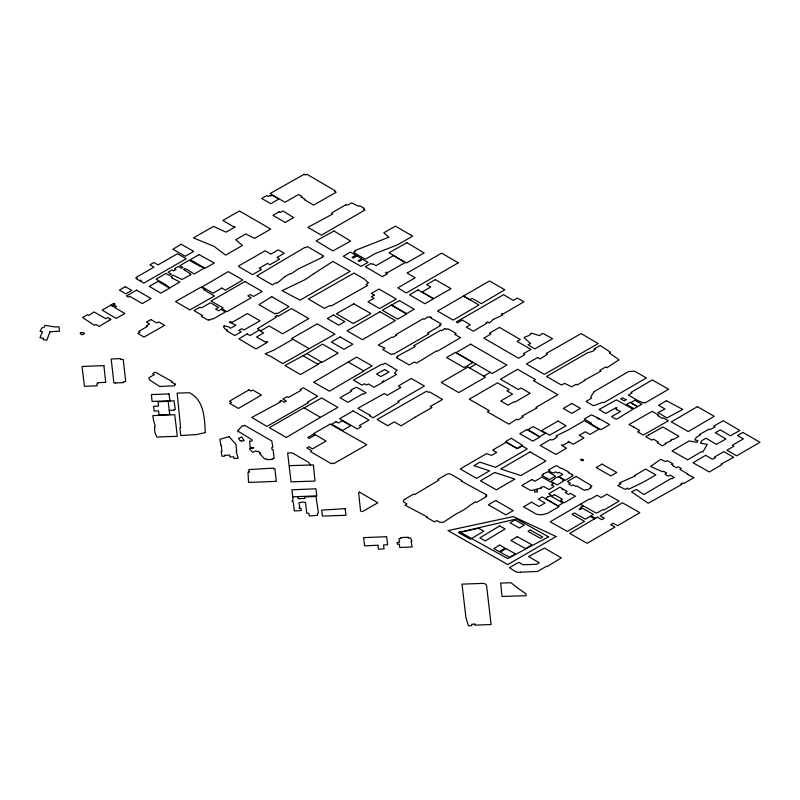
<?xml version="1.0" encoding="UTF-8"?>
<svg xmlns="http://www.w3.org/2000/svg" width="800" height="800" viewBox="0 0 800 800"><rect width="100%" height="100%" fill="white"/><g stroke="black" fill="none" stroke-linecap="round" stroke-linejoin="round"><path stroke-width="1.2" d="M583.17 505.77L580.76 507.2L581.68 507.72L579.07 509.26L579.89 509.72L582.41 508.23L593.3 514.37L590.9 515.79L595.39 518.32L594.55 518.81L590.15 516.33L585.38 519.15L574.37 512.95L572.07 514.31L584.49 521.31L567.32 531.46L550.21 521.81L589.45 498.95L590.12 499.33L597.02 495.25L601.17 497.59L606.88 494.21L619.06 501.08L603.77 510.12L602.81 509.58L597.15 512.93L595.89 512.94L580.48 504.26M363.61 370.86L372.09 365.91L356.67 357.11L313.67 382.2L329.36 391.17L363.9 371.02L348.2 362.05M469.44 367.9L476.01 364.11M483.79 376.18L490.35 372.39M292.88 339.23L273.65 350.27L265.08 353.78L271.81 356.98L282.71 363.66L334.95 334.13L317.21 323.84L291.65 338.52L308.98 348.58M303.18 355.75L318.1 364.4L300.49 374.52L285 365.53L306.89 353.62L321.99 362.38L338.1 353.13L322.57 344.13L306.89 353.62M317.72 364.18L321.42 362.05M320.43 417.32L286.31 437.47L269.37 427.66L303.91 407.78L320.43 417.32L337.82 407.41L321.61 397.95L304.17 407.91M168.2 401.36L174.04 400.71L175.27 409.5L174.16 409.55L174.25 410.17L169.24 410.42L168.2 401.36L158.04 401.72L158.53 406.09L153.57 406.28L154.12 411.05L158.56 410.88L159.01 414.92L169.71 414.5L169.24 410.42M297.84 496.63L316.77 495.85L315.93 488.8L291.9 489.79L292.96 498.85L292.86 500.59L291.92 501.22L292.92 501.73L293.53 503.53L294.31 510.91L301.25 510.59L300.99 508.39L299.29 508.45L299.15 507.32L299.79 507.3L298.94 502.71L302.61 502.01L305.49 502.48L306.78 513.33L308.91 513.24L309.23 515.94L317.69 515.32L317.47 513.51L318.4 512.6L316.01 496.48L304.72 496.91L304.9 498.45L298.08 498.72L297.84 496.63L292.72 496.83M289.4 465.69L313.39 464.89L315 481.07L291.02 481.86L287.63 452.91L292.4 452.94L308.66 462.4L310.61 464.98M463.48 296.03L470 299.69L472.17 298.43L481.39 303.64L504.83 289.75L489.47 280.97L437.51 311.04L453.17 320.08L478.94 304.99L463.4 296.06M520.51 572.19L537.51 571.44L546.57 566.27L547.12 566.58L561.33 557.9L544.49 548.08L528.57 556.54L539.27 562.78L536.63 564.29L522.95 564.77L518.79 562.34L509.45 567.67L515.24 571.51L517.48 572.32L520.51 572.19M154.79 426.74L154.63 428.22A44.19 25.52 0 0 0 155.54 434.14L156.89 437.02L177.31 436.3L174.75 414.73L152.86 415.6L153.09 417.56A83.59 48.26 0 0 0 154.03 422.2L155.08 425.25L154.79 426.74M239.05 265.77L238.91 266.74L252.54 274.64L261.48 269.5L259.23 268.19L267.56 263.4L269.86 264.73L279.65 259.1L276.91 257.51L284.24 253.3L278.28 249.84L270.87 254.11L265.13 250.77L239.05 265.77M224.05 325.95L223.68 327.13L224.98 328.95L227.39 330L226.44 330.61L234.72 335.56L241.26 331.85L238.84 330.41L241.69 328.69L244.02 329.94L260.02 320.81L247.45 313.55L232 322.46L230.47 321.58L229.3 322.2L235.96 325.19L230.65 328.23L228.48 326.74L224.05 325.95M50.01 331.72L46.81 340.2L43.08 339.65L43.66 338.24L40 337.82L42.41 331.71L40.11 331.48L41.66 328.14L44.24 327.19L45.04 325.37L55.09 326.99L58.99 326.78L59.52 331.22L50.01 331.72M175.2 384.14L174.55 385.76L159.68 386.51L149.29 379.73L148.99 377.71L154.3 374.65L152.65 373.7L155.3 372.17L172.08 381.53L171.4 381.93L175.2 384.14M185.23 270.47L190.93 274.13L190.16 274.57L190.66 274.86L181.97 279.47L173.13 275.18L170.89 276.48L172.66 277.49L171.86 277.96L179.9 282.02L169.57 287.92L165.95 284.78L156.1 279.16L165.9 273.45L169.28 275.38L171.38 274.15L168.04 272.25L171.98 269.94L173.56 270.84L175.92 269.46L174.53 268.66L178.28 266.47L181.49 268.31L182.98 267.44L179.87 265.66L189.22 260.2L199.49 266.05L204.4 268L194.26 274.04L186.94 269.37L184.76 268.65L183.41 269.43L185.23 270.47M238.29 430.18L237.69 431.64L239.01 431.77L251.97 439.74L252.14 441.06L249.6 441.09L250.22 447.81L253.79 447.78L249.4 448.75L252.64 452.34L255.93 450.93L256.77 451.61L258.74 451.26L259.09 452.31L260.75 453.2L259.76 453.6L264.54 458.87L266.76 458.93L266.81 459.61L272.36 459.46L272.35 458.49L274.14 458.55L273.11 449.56L272.01 449.57L271.82 447.29L272.85 447.25L271.8 440.98L244.57 425.29L243.77 426.04L242.35 425.69L238.29 430.18M697.38 441.52L696.85 442.41L689.14 440.91L672.06 450.99L687.69 459.82L701.32 451.78L702.8 452.06L707.28 444.45L700.34 443.09L701.96 440.52L706.01 438.23L716.42 444.37L725.96 438.97L715.34 432.71L720.33 429.88L730.39 435.81L739.84 430.47L723.3 420.73L713.86 426.07L715.12 426.81L710.09 429.66L709.11 429.09L699.43 434.57L700.26 435.06L696.37 437.26L694.73 439.97L697.92 440.59L697.38 441.52M594.12 391.62L590.62 397.13L591.6 398.21L586.03 401.46L593.5 405.73L603.05 402.18L603.89 402.68L646.39 377.93L634.56 371.16L628.65 371.51L594.12 391.62M396.93 370.16L394.53 373.19L396.59 374.42L384.25 381.32L383.44 380.84L382.18 381.55L383.17 382.14L373.99 387.27L368.4 383.94L366.5 385L364.43 383.77L361.95 385.16L353.44 380.09L381.88 364.18L382.63 364.63L385.23 363.18L396.93 370.16M531.07 333.65L529.36 335.42L524.23 337.31L524.33 338.02L530.66 343.53L527.91 344.7L534.82 348.92L552.5 338.72L543.78 333.86L542.06 333.53L539.58 335.63L531.54 333.2L531.07 333.65M81.02 332.52L80.12 333.34L81.88 334.79L84.41 333.78L84.05 332.84L81.02 332.52M493.25 319.49L489.36 322.99L487.56 321.83L486.12 322.78L486.83 323.18L473.37 331.18L466.28 327.16L470.22 324.8L462.34 320.03L457.57 322.81L456.28 322.01L503.61 294.67L513.28 300.44L517.35 298.08L524.01 301.77L503.41 313.8L502.48 313.37L501.24 314.04L502.81 314.91L493.25 319.49M368.19 282.76L366.1 284.58L367.58 285.49L331.14 306.04L330.24 305.46L324.36 308.36L308.43 299.03L354.03 273.06L364.71 279.31L368.19 282.76M284.91 276.61L277.18 283.13L276.29 282.62L272.35 284.88L256.81 275.86L304.88 247.39L305.51 247.76L307.49 246.62L323.61 255.98L322.15 256.68L322.92 257.08L298.03 269.08L290.81 274.06L290.09 273.64L284.91 276.61M665.9 473.36L664.95 474.15L667.01 475.5L668.39 476.14L670.21 475.09L674.22 477.41L671.86 478.77L671.25 478.41L643.85 494.55L636.43 489.48L631.56 491.86L648.27 503.26L681.73 484.48L680.82 483.96L682.71 482.88L683.77 483.49L694.03 477.59L687.39 474.41L687.96 474.08L679.88 469.39L681.33 468.56L678.08 466.68L676.6 467.82L672.56 465.6L673.2 465.23L671.45 464.4L672.7 463.68L667.4 460.6L665.61 461.63L660.72 459.31L650.53 466.46L662.55 471.75L663.62 471.27L666.49 472.94L665.9 473.36M404.65 499.39L403.93 499.92A3.85 2.22 0 0 0 404.38 502.45L407.04 503.95L405.02 505.14L427.07 516.84L426.36 517.25L434.61 521.89L436.86 520.55L440.08 522.37L443.45 522.22L456.93 513.44A60.83 35.12 0 0 0 469.88 505.41L475.53 501.77L476.64 502.39L486.29 496.69L485.77 496.4L486.91 495.73L485.85 495.14L486.44 494.79L461.14 481L461.93 480.54L450.43 474.06L448.79 473.76L446.95 474.12L437.78 479.55L438.85 480.16L414.65 494.62L413.66 494.05L404.65 499.39M594.99 349.47L592.89 351.22L587.3 352.92L546.57 376.47L561.38 385L564.72 383.37L571.58 386.83L576.04 384.25L577.19 384.92L584.8 380.51L584.29 380.22L601.01 371.14L599.77 370.43L605.85 366.91L606.91 367.73L619.07 359.83L609.26 352.94L610.5 352.23L600.11 345.51L594.13 348.97L594.99 349.47M314.03 273.57L305.11 279.63L282.04 290.7L300.09 300.14L350.1 271.36L332.93 261.41L314.03 273.57M414.86 417.35L401.08 425.85L394.33 421.9L387.71 425.68L377.11 419.5L426.51 391.24L428.46 392.38L429.41 391.84L442.53 399.48L430.19 406.54L431.96 407.57L414.86 417.35M554.48 494.63L552.35 495.93L548.66 493.77L559.97 487.19L562.91 488.92L562.12 489.39L562.78 489.81L563.58 489.34L567.12 491.46L565.3 492.52L568.65 494.45L570.5 493.39L575.41 496.22L564.32 502.76L560.45 500.46L562.43 499.31L554.48 494.63M204.67 289.19L203.78 289.73L214.48 295.99L189.85 309.93L175.55 301.52L201.13 287.11L204.67 289.19M109.77 320.04L99.17 326.42L95.87 324.47L94.39 325.3L82.56 317.52L87.49 314.73L88.7 315.45L94.09 311.93L105.69 318.69L107.81 317.49L110.98 319.36L109.77 320.04M626.08 399.7L624.17 400.86L620.7 398.93L622.62 397.78L626.08 399.7M460.14 531.54L458.43 532.57L470.45 539.22L483.82 531.17L478.6 528.29L461.14 532.09L460.14 531.54M499.64 525.94L479.79 537.89L485.29 540.93L505.13 528.98L499.64 525.94M514.9 519.92L510.05 522.84L519.43 528.04L524.28 525.12L514.9 519.92M499.61 545.1L493.79 548.61L499.26 551.65L505.09 548.14L499.61 545.1M517.26 536.65L510.88 540.49L525.51 548.59L531.89 544.75L517.26 536.65M530.25 530.05L528.01 531.4L540.44 538.29L542.69 536.94L530.25 530.05M506 548.63L500.16 552.14L509.56 557.35L515.39 553.84L506 548.63M531.8 479.57L521.83 485.53L530.99 490.64L534.61 489.7L534.56 492.1L537.57 491.89L537.23 490.12L536 490.17L535.84 489.32L541.44 488.14L540.83 487.32L543.87 486.6L549.08 489.51L554.07 486.53L551.33 485L553.67 483.61L541.93 477.06L534.85 481.28L531.8 479.57M558.94 472.36L557.73 473.08L555.55 471.87L553.73 472.95L551.77 472.6L549.05 471.08L549.79 470.64L548.52 469.93L555.99 465.79L557.63 466.13L560.9 468.48L561.53 468.11L568.92 472.24L568.27 472.63L572.41 474.58L571.82 474.93L573.1 475.65L565.27 480.31L558.9 476.74L562.71 474.47L558.94 472.36M553.73 479.6L550.75 481.37L557.12 484.93L563.2 481.3L562.58 480.96L564.14 480.03L558.34 476.79L554.84 478.16L553.73 479.6M247.13 333.91L238.87 338.82L256.06 349L267.77 342.04L266.72 341.45L265.59 342.11L256.56 337.05L263.62 332.85L258.99 330.25L250.07 335.56L247.13 333.91M547.17 478.3L541.77 475.51L543.43 474.54L542.76 474.16L548.08 471.73L555.45 476.11L549.49 479.62L547.17 478.3M562.03 445L561.48 445.32L566.54 448.19L555.91 454.43L540.13 445.47L550.52 439.37L551.72 440.05L554.3 439.07L557.26 436.8L555.91 436.03L568.56 429.83L584.36 420.63L598.9 429.19L589.96 434.44L585.28 431.78L579.25 435.32L583.94 437.98L573.27 444.24L568.22 441.37L568.67 441.97L562.77 445.42L562.03 445M705.6 455.34L693.02 462.77L709.35 471.99L721.92 464.56L721.1 464.1L733.72 457.29L723.72 451.64L714.49 457.09L715.38 457.6L712.55 459.26L705.6 455.34M356.87 255.91L353.27 258.03L352.08 257.36L355.8 255.18L350.39 252.11L343.29 256.28L361.08 266.38L367.98 262.33L362.77 259.38L359.22 261.45L358.16 260.85L361.81 258.71L356.87 255.91M431.53 317.49L430.76 317.94L441.37 323.99L439.52 325.07L440.44 325.6L427.6 333.12L428.88 333.85L393.47 354.23L392.64 353.75L391.35 354.51L382.67 349.56L384.96 348.22L378.26 345.07L391.96 337.05L392.75 337.5L396.7 335.19L395.83 334.7L423.16 318.7L424.18 319.28L428.22 316.91L429 317.36L430.14 316.69L431.53 317.49M571.81 403.46L563.24 408.5L571.83 413.37L580.4 408.34L571.81 403.46M528.9 430.09L539.65 436.71L545.33 433.34L533.17 426.62L528.04 429.6L528.9 430.09M644.06 402.42L643.37 402.83L638.93 401.14L628.42 395.15L632.02 393.04L630.94 392.44L652.31 379.94L668.58 389.22L645.05 402.99L644.06 402.42M181.23 244.29L172.86 249.21L185.31 256.28L193.69 251.37L181.23 244.29M269.77 195.53L268.21 196.44L266.7 195.58L261.71 198.49L270.87 203.72L278.77 199.1L272.03 195.25L270.67 196.05L269.77 195.53M445.18 328.57L441.71 330.6L440.92 330.14L413.79 345.69L415.25 346.52L397.04 356.43L397.78 356.85L396.4 357.65L409.25 364.97L414.37 361.97L416.49 363.17L436.58 350.86L437.31 351.28L460.52 337.69L454.7 334.37L456.19 333.49L447.82 328.73L446.65 329.41L445.18 328.57M336.11 421.64L331.72 424.22L342.62 430.41L350.74 425.65L342.2 420.79L338.46 422.98L336.11 421.64M697.35 406.67L671.34 421.9L688.25 431.53L714.27 416.3L697.35 406.67M597.4 517.16L569.7 533.4L587.17 543.33L614.91 527.07L610.73 524.69L613.2 523.24L617.56 525.72L639.83 512.67L622.42 502.77L600.11 515.85L604.29 518.22L601.82 519.67L597.4 517.16M125.31 286.7L119.39 290.15L125.85 293.84L131.77 290.39L125.31 286.7M221.79 288.07L213.08 293.15L202.1 286.88L228.27 271.63L242.84 279.96L225.38 290.13L221.79 288.07M370.06 415.31L369.42 415.68L373.09 417.78L399.09 402.07L397.91 401.39L424.42 386.02L411.28 378.47L398.37 385.96L400.9 387.41L387.3 395.3L384.25 393.54L357.88 408.31L370.06 415.31M522.05 445.91L517.25 448.72L506.05 442.3L492.61 450.12L496.66 452.44L491.58 455.39L486.51 453.65L460.2 468.96L476.61 478.36L489.59 470.81L473.88 465.68L479.92 462.17L495.61 467.31L527.27 448.9L522.05 445.91M599.31 418.71L598.64 419.11L597.18 418.27L597.85 417.88L591.47 414.86L584.24 419.04L591.53 423.24L590.6 423.78L600.89 429.7L609.62 424.64L599.31 418.71M602.02 464.1L596.15 467.54L610.88 475.93L616.76 472.49L602.02 464.1M627.31 488.21L625.28 489.39L617.81 485.69L621.02 483.82L619.32 483.03L635.11 475.99L634.47 475.62L645.69 469.08L655.89 474.91L644.53 481.53L628.55 489.33L627.31 488.21M276.82 315.6L275.06 316.63L276.18 317.27L257.38 328.74L260.86 330.75L269.08 325.98L282.65 333.77L308.81 318.57L291.43 308.6L278.1 316.34L276.82 315.6M248.95 389.88L229.5 401.18L231.58 402.37L229.72 403.44L238.42 408.44L261.48 395.04L252.8 390.06L251.05 391.08L248.95 389.88M494.73 472.49L480.48 480.78L496.33 489.86L514.88 479.08L494.73 472.49M530.07 451.94L500.74 469L520.88 475.59L545.92 461.03L530.07 451.94M630.06 402.35L626.53 404.4L634.01 408.7L637.54 406.65L630.06 402.35M576.14 476.42L567.42 481.49L570.25 483.12L568.71 484.01L571.67 485.71L573.15 484.85L575.92 486.44L576.73 485.96L584.51 490.42L586.27 489.4L587.3 489.99L591.2 487.73L590.09 487.09L591.96 486L576.14 476.42M556.08 536.52L507.74 564.59L447.98 530.58L513.33 516.57L556.08 536.52M374.26 295.12L371.4 296.77L374.04 298.29L367.96 301.81L379.68 308.57L396.24 299L378.99 289.05L371.37 293.45L374.26 295.12M458.27 262.81L406.36 292.95L397.75 287.89L415.19 277.81L407.09 273.05L441.64 253.14L458.27 262.81M379.97 311.76L347.05 330.82L362.43 339.68L395.35 320.61L379.97 311.76M517.61 369.32L500.49 379.24L518.34 389.5L520.94 388L530.11 393.28L514.77 402.16L514.05 401.75L508.11 405.19L500.73 400.94L512.53 394.11L506.94 390.89L509.24 389.56L497.55 382.83L469.29 399.2L489.24 410.67L487.34 411.77L508.87 424.16L516.85 419.11L518.15 419.86L523.3 416.87L522.01 416.13L536.91 407.91L535.98 407.37L557.87 394.69L533.54 380.7L535.46 379.59L517.61 369.32M526.87 429.6L519.81 433.69L532.79 441.14L539.84 437.05L526.87 429.6M495.71 500.51L488.33 504.78L505.86 514.88L513.24 510.61L495.71 500.51M136.91 278.05L135.99 278.59L139.58 280.67L140.52 280.13L141.21 280.53L140.33 281.03L143.87 283.09L186.26 258.75L177.54 253.7L158.06 264.89L153.95 262.5L149.96 264.79L154 267.14L135.96 277.5L136.91 278.05M234.32 226.53L233.77 226.85L222.85 220.46L239.42 210.95L270.76 229.1L254.57 238.39L245.83 233.95L235.74 239.72L242.4 245.47L225.65 255.14L214.06 246.39L193.44 237.91L213.54 226.4L226 232.16L235.14 227L234.32 226.53M136.55 290.14L126.5 295.94L128.43 297.06L129.74 296.31L142.34 303.57L151.08 298.52L136.55 290.14M345.68 204.84L332.41 212.5L331.59 213.4L332.69 214.03L307.89 227.37L321.39 235.17L365.01 209.99L363.24 208.97L364.29 208.36L359.75 205.74L358.67 206.36L351.63 202.88L347.9 205.03L345.68 204.84M208.71 319.71L207.99 320.13L201.34 316.26L202.53 315.58L193.98 310.61L200.04 307.13L201.41 307.93L210.43 302.75L218.52 307.46L215.61 309.12L218.49 310.8L221.02 309.34L225.48 311.93L213.05 319.05L212.24 318.59L209.49 320.16L208.71 319.71M271.76 296.7L258.98 304.64L275.07 313.94L276.54 313.1L277.48 313.64L288.96 306.63L271.76 296.7M409.9 234.54L395.45 226.15L383.79 232.83L388.94 237.19L354.85 250.6L355.57 251.21L353.54 252.38L365.33 259.23L375.09 253.63L397.8 244.69L412.67 236.16L409.9 234.54M373.35 264.13L372.71 264.5L370.98 263.5L365.35 266.72L382.43 276.68L387.38 273.85L385.61 272.81L386.66 272.21L387.44 272.67L405.15 262.53L393.38 255.67L375.95 265.65L373.35 264.13M455.42 352.43L446.6 357.53L464.07 367.61L472.89 362.52L455.42 352.43M470.64 344.17L456.05 352.59L492.26 373.5L506.85 365.07L470.64 344.17M467.96 367.04L441.22 382.48L458.74 392.6L485.49 377.16L467.96 367.04M511.34 438.3L505.58 441.62L517.3 448.37L522.53 445.35L511.34 438.3M600.46 410.3L605.83 413.42L616.5 407.48L616.98 407.75L615.6 408.54L616.8 409.24L616.23 409.56L620.64 411.45L611.62 416.63L615.63 418.96L617.04 419.01L633.03 409.17L616.41 399.88L599.07 409.49L600.46 410.3M666.45 400.73L658.56 405.28L664.97 408.98L657.88 412.63L667.02 417.91L682.75 409.44L666.45 400.73M633.64 426.98L629.02 424.52L652.15 411.33L658.37 414.96L657.41 415.51L662.42 418.44L663.38 417.89L668.34 420.8L643.22 435.12L637.56 431.81L639.76 430.56L633.64 426.98M531.52 502.19L523.55 506.8L536.15 514.08L538.64 514.63L541.81 514.77L547.3 513.46L559.11 506.64L542.19 496.87L538.28 499.12L545.03 503.02L538.99 506.51L531.52 502.19M548.08 496.67L545.58 498.63L558.08 505.84L562.93 503.05L550.45 495.83L548.08 496.67M742.89 432.43L737.52 435.53L743.34 438.89L732.31 445.26L733.93 446.2L726.95 450.23L736.61 455.81L760 442.31L742.89 432.43M244.97 281.51L211.07 301L223 307.92L221.73 308.65L227 311.7L251.2 297.78L247.88 295.86L250.19 294.54L253.5 296.46L262.16 291.48L244.97 281.51M435.35 279.61L426.63 284.62L430.76 287.02L422.18 291.95L433.67 298.62L450.97 288.67L435.35 279.61M391.22 305.16L382.32 310.26L397.65 319.16L406.54 314.05L391.22 305.16M418.01 289.9L409.5 294.8L424.92 303.73L433.43 298.83L418.01 289.9M340.19 336.94L331.38 342L343.99 349.32L352.8 344.25L340.19 336.94M499.47 327.41L489.38 333.21L490.89 334.08L483.83 338.14L518.53 358.25L524.9 354.59L523.37 353.71L530.89 349.38L517.04 341.35L520.3 339.48L499.47 327.41M558.03 421.07L541.59 430.51L549.66 435.19L566.1 425.75L558.03 421.07M304.13 174.31L270.08 193.53L284.99 202.26L298.65 194.47L302.04 196.45L301.08 197L304.96 199.27L304.31 199.64L313.63 205.09L336.16 192.27L334.48 191.28L335.26 190.84L306.89 174.24L305.42 175.07L304.13 174.31M279.21 211.76L272.99 215.32L285.21 222.44L293.64 217.61L283.06 210.98L280.45 212.48L279.21 211.76M333.4 315.04L327.31 318.52L338.68 325.14L344.76 321.67L333.4 315.04M353.85 303.8L336.4 313.78L353.26 323.52L370.9 313.56L353.85 303.8M330.19 424.11L313.48 433.68L326.11 441.04L312.47 448.85L308.87 446.75L306.8 447.94L311.82 450.86L310.51 451.61L331.22 463.67L332.41 462.98L333.68 463.72L366.82 444.73L330.19 424.11M353.18 410.92L339.62 418.69L357.3 428.98L361.22 426.74L359.3 425.62L368.94 420.09L353.18 410.92M537.63 357.51L526.41 363.92L544.33 374.37L598.22 343.57L581.07 333.57L546.22 353.49L547.47 354.22L540.1 358.94L537.63 357.51M359.51 492.13L358.62 492.64L360.58 511.08L362.4 511.62L377.83 502.79L359.51 492.13M199.09 254.65L190.34 259.65L205.09 268.26L214.31 263L199.09 254.65M150.92 319.58L146.43 322.13L149.61 324L146.4 325.83L147.4 326.42L138.71 331.37L140.06 332.16L137.83 333.43L144.05 337.08L164.65 325.34L158.79 321.91L156.83 323.03L150.92 319.58M648.87 434.85L645.74 436.64L651.72 440.14L653.43 439.16L658.37 442.05L657.16 442.74L662.37 445.78L665.95 443.74L665.23 443.32L671.28 440.7L670.53 440.26L672.45 439.17L673.2 439.61L678.92 436.34L662.88 426.98L648.87 434.85M114.9 304.07L113.56 304.83L116.48 306.54L114.72 307.55L124.85 313.5L116.23 318.39L102.11 310.1L110.73 305.21L113.55 306.86L114.05 306.58L111.1 304.84L113.7 303.37L114.9 304.07M399.46 300.6L391.76 304.98L406.52 313.63L414.22 309.26L399.46 300.6M353.6 388.63L350.52 390.38L351.74 391.1L340.06 397.73L347.87 402.32L362.86 393.8L363.54 394.2L366.11 392.74L356.67 387.2L353.6 388.63M634.95 400.2L630.75 402.59L637.66 406.64L641.85 404.25L634.95 400.2M158.1 281.37L149.28 286.35L160.8 293.15L169.63 288.16L158.1 281.37M406.85 242.7L389.06 252.79L406.41 262.99L424.17 252.92L406.85 242.7M281.26 400.45L279.8 401.28L280.74 401.83L251.78 417.46L266.98 426.43L308.64 402.46L307.74 401.93L317.73 396.28L303.35 387.79L300.06 389.65L301.14 390.28L288.57 397.38L287.28 396.62L282.92 399.09L286.32 401.09L284.29 402.24L281.26 400.45M313.36 434.33L307.72 437.5L309.19 438.38L314.84 435.21L313.36 434.33M384.71 369.53L376.56 374.04L380.8 376.59L388.95 372.08L384.71 369.53M333.98 231L316.14 240.84L332.82 250.92L350.65 241.08L333.98 231M518.34 588.53L525.93 593.76L526.1 595.71L502.05 596.45L500.61 583.07L511.03 582.75L518.34 588.53M583.55 460.17L582.3 460.85L580.44 459.72L581.7 459.04L583.55 460.17M548.53 536.85L507.74 558.58L460.02 532.13L516.58 518.95L548.53 536.85M228.97 436.62L219.94 439.3L220.8 445.36L221.38 445.36L221.86 451.65L221.09 451.71L222.06 456.26L224.64 456.15L224.54 455.3L229.59 455.08L229.83 456.98L233.75 456.8L233.97 458.51L238.19 458.33L236.19 451.43L236.71 451.37L235.99 444.34L228.97 436.62M205.32 432.56L196.38 434.62L180.72 435.5L179.92 427.59L180.61 427.56L177.13 393.1L189.57 392.74C204.29 400.48 204.46 418.12 205.32 432.56M241.12 440.63L240.16 440.85L238.46 438.34L241.74 436.96L244.2 440.58L241.5 441.19L241.12 440.63M411.79 541.09L411.08 541.22L412.15 546.95L399.81 547.51L399.35 544.15L397.36 544.24L397.12 542.41L399.49 542.3L398.98 538.51L400.92 538.43L400.8 537.59L408.25 537.24L408.35 538.05L410.65 537.95L411.79 541.09M103.9 365.59L82.01 366.48L84.44 386.3L97.13 385.79L96.89 383.76L97.88 383.72L97.78 382.68L105.71 382.36L103.9 365.59M377.91 545.27L364.59 545.82L363.62 537.64L386.64 536.69L387.61 544.8L383.55 544.96L384.04 548.94L378.37 549.17L377.91 545.27M115.77 382.94L113.9 383.02L111.18 359L120.51 358.64L120.61 359.51L123.23 359.41L125.74 381.61L123.31 381.7L123.41 382.64L115.77 382.94M345.12 508.66L321.66 510.13L322.43 516.07L345.98 515.28L345.12 508.66M249.13 472.09L248.02 472.14L248.54 482.45L276.31 481.35L274.9 468.77L273.56 468.82L273.48 468.09L248.85 469.62L249.13 472.09M474.91 624.12L471.65 624.25L471.81 625.63L468.48 625.76L465.94 617.69L462.01 584.13L483.25 583.38A4.16 2.4 0 0 1 485.79 584.33L486.56 585.42L491.1 624.53L475.03 625.16L474.91 624.12M169.03 393.9L151.35 394.58L152.09 401.43L169.94 400.75L169.03 393.9"/></g></svg>
